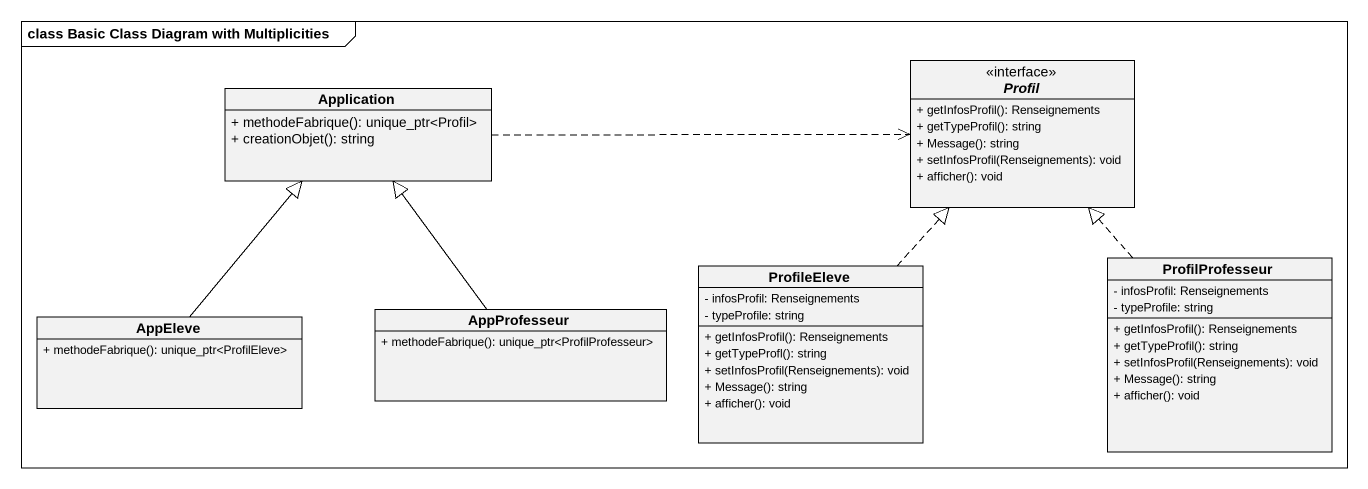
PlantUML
@startuml
mainframe class Basic Class Diagram with Multiplicities
hide circle
hide empty members
skinparam classAttributeIconSize 0
interface Profil {
  + getInfosProfil(): Renseignements
  + getTypeProfil(): string
  + Message(): string
  + setInfosProfil(Renseignements): void
  + afficher(): void
}
class Application {
  + methodeFabrique(): unique_ptr<Profil>
  + creationObjet(): string
}
class AppProfesseur {
  + methodeFabrique(): unique_ptr<ProfilProfesseur>
}
class ProfileEleve {
  - infosProfil: Renseignements
  - typeProfile: string
  + getInfosProfil(): Renseignements
  + getTypeProfl(): string
  + setInfosProfil(Renseignements): void
  + Message(): string
  + afficher(): void
}
class ProfilProfesseur {
  - infosProfil: Renseignements
  - typeProfile: string
  + getInfosProfil(): Renseignements
  + getTypeProfil(): string
  + setInfosProfil(Renseignements): void
  + Message(): string
  + afficher(): void
}
class AppEleve {
  + methodeFabrique(): unique_ptr<ProfilEleve>
}
Application .right.> Profil
AppProfesseur -up-|> Application
ProfileEleve .up.|> Profil
ProfilProfesseur .up.|> Profil
AppEleve -up-|> Application
@enduml
